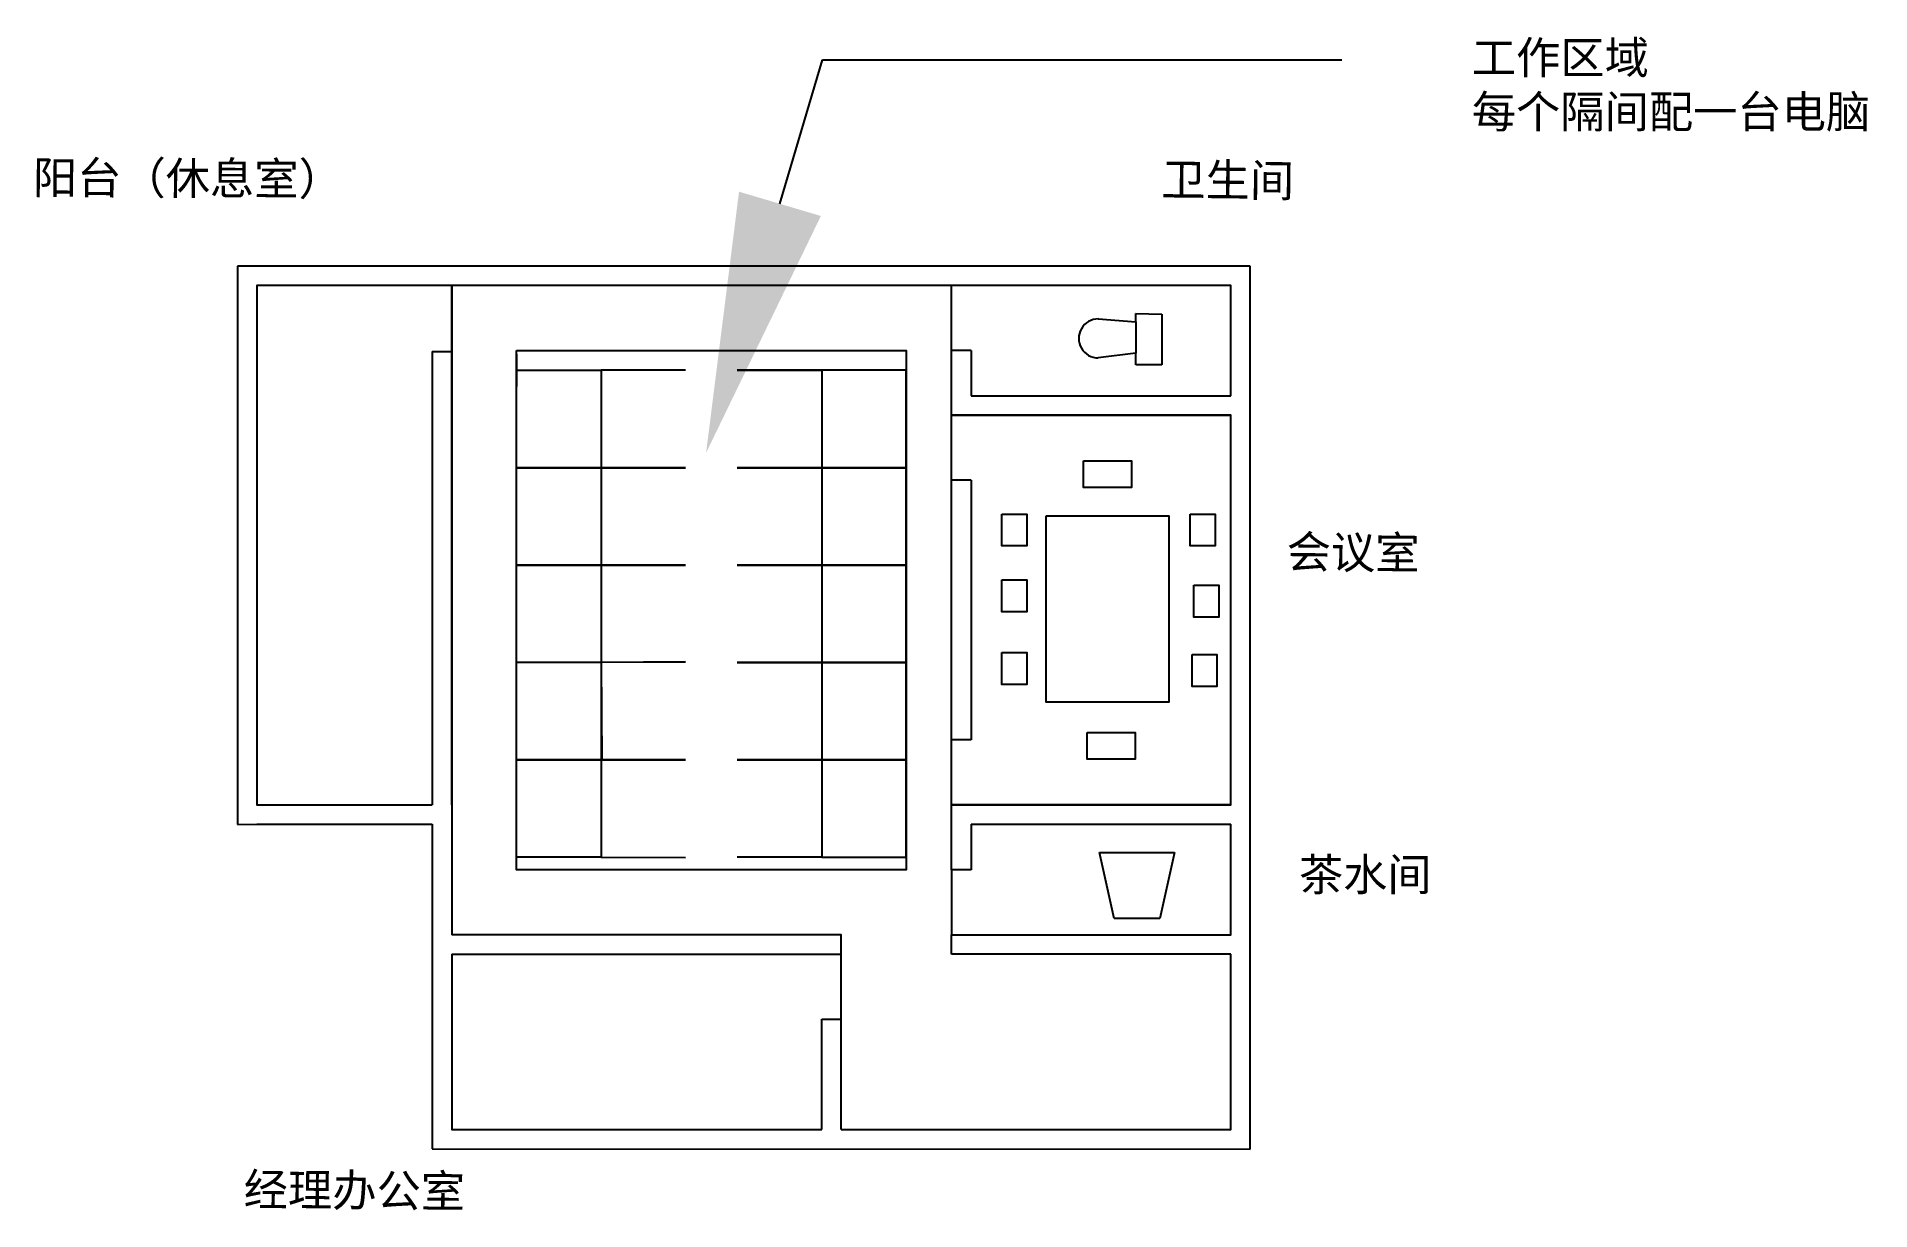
# Model space of a CAD drawing. Header units: millimetres. Extents: x 3605.6 to 3633.9, y 1738.7 to 1756.8.
import ezdxf
from ezdxf import colors
from ezdxf.entities.mleader import LeaderData, LeaderLine
from ezdxf.math import Vec2, Vec3

# ---------------------------------------------------------------- set-up
doc = ezdxf.new("R2010")
doc.units = ezdxf.units.MM
doc.styles.add('样式 1', font='arial.ttf', dxfattribs={"height": 0.5})

msp = doc.modelspace()

# ---------------------------------------------------------------- linework, layer by layer
for p, q in [((3624.321, 1753.245), (3608.721, 1753.245)), ((3608.721, 1753.245), (3608.721, 1744.645)), ((3624.321, 1739.645), (3624.321, 1753.245)), ((3619.721, 1750.95), (3619.721, 1752.95)), ((3622.562, 1752.391), (3622.562, 1752.52)), ((3622.562, 1752.52), (3622.96, 1752.51)), ((3622.96, 1752.51), (3622.96, 1751.725)), ((3611.722, 1751.931), (3611.722, 1744.95)), ((3611.722, 1751.931), (3612.021, 1751.931)), ((3612.021, 1751.95), (3612.021, 1751.95)), ((3613.021, 1751.893), (3613.021, 1751.393)), ((3620.021, 1751.95), (3619.721, 1751.95)), ((3622.562, 1751.725), (3622.562, 1751.908)), ((3613.021, 1751.393), (3613.021, 1751.643)), ((3615.621, 1751.643), (3614.321, 1751.643)), ((3614.321, 1751.643), (3614.321, 1750.143)), ((3617.721, 1751.643), (3616.421, 1751.643)), ((3616.421, 1751.643), (3617.721, 1751.643)), ((3617.721, 1751.643), (3617.721, 1750.143)), ((3622.96, 1751.725), (3622.562, 1751.725)), ((3613.021, 1751.45), (3613.021, 1751.45)), ((3613.021, 1751.45), (3613.021, 1751.45)), ((3613.021, 1751.45), (3613.021, 1751.45)), ((3620.021, 1751.25), (3624.021, 1751.25)), ((3619.721, 1744.95), (3619.721, 1750.95)), ((3619.721, 1750.95), (3620.021, 1750.95)), ((3620.021, 1750.95), (3619.721, 1750.95)), ((3614.321, 1750.143), (3613.021, 1750.143)), ((3613.021, 1750.143), (3615.621, 1750.143)), ((3615.621, 1750.143), (3614.321, 1750.143)), ((3614.321, 1750.143), (3614.321, 1748.643)), ((3619.021, 1750.143), (3616.421, 1750.143)), ((3616.421, 1750.143), (3617.721, 1750.143)), ((3617.721, 1750.143), (3619.021, 1750.143)), ((3617.721, 1750.143), (3617.721, 1748.643)), ((3620.021, 1749.95), (3619.721, 1749.95)), ((3614.321, 1748.643), (3613.021, 1748.643)), ((3613.021, 1748.643), (3615.621, 1748.643)), ((3615.621, 1748.643), (3614.321, 1748.643)), ((3614.321, 1748.643), (3614.321, 1747.143)), ((3619.021, 1748.643), (3616.421, 1748.643)), ((3616.421, 1748.643), (3617.721, 1748.643)), ((3617.721, 1748.643), (3619.021, 1748.643)), ((3617.721, 1748.643), (3617.721, 1747.143)), ((3613.021, 1747.143), (3615.621, 1747.153)), ((3614.321, 1747.143), (3613.021, 1747.143)), ((3615.621, 1747.153), (3614.321, 1747.143)), ((3614.321, 1747.143), (3614.334, 1745.643)), ((3619.021, 1747.143), (3616.421, 1747.143)), ((3616.421, 1747.143), (3617.721, 1747.143)), ((3617.721, 1747.143), (3619.021, 1747.143)), ((3617.721, 1747.143), (3617.721, 1745.643)), ((3617.721, 1747.143), (3617.721, 1745.643)), ((3620.021, 1745.95), (3619.721, 1745.95)), ((3614.334, 1745.643), (3613.021, 1745.643)), ((3613.021, 1745.643), (3615.621, 1745.643)), ((3615.621, 1745.643), (3614.321, 1745.643)), ((3614.321, 1745.643), (3614.321, 1744.143)), ((3619.021, 1745.643), (3616.421, 1745.643)), ((3616.421, 1745.643), (3617.721, 1745.643)), ((3617.721, 1745.643), (3619.021, 1745.643)), ((3617.721, 1745.643), (3617.721, 1744.143)), ((3619.721, 1743.95), (3619.721, 1744.95)), ((3619.721, 1744.95), (3620.021, 1744.95)), ((3620.021, 1744.95), (3619.721, 1744.95)), ((3608.721, 1744.645), (3609.021, 1744.65)), ((3609.021, 1744.65), (3611.721, 1744.65)), ((3611.721, 1744.65), (3611.721, 1739.65)), ((3620.021, 1744.65), (3624.021, 1744.65)), ((3614.321, 1744.143), (3615.621, 1744.138)), ((3617.721, 1744.143), (3616.421, 1744.143)), ((3620.021, 1743.95), (3619.721, 1743.95)), ((3619.721, 1743.95), (3619.721, 1742.95)), ((3622.001, 1744.217), (3623.156, 1744.217)), ((3622.225, 1743.201), (3622.001, 1744.217)), ((3623.156, 1744.217), (3622.932, 1743.201)), ((3622.932, 1743.201), (3622.225, 1743.201)), ((3619.721, 1742.65), (3619.721, 1742.95)), ((3619.721, 1742.95), (3620.021, 1742.95)), ((3612.021, 1742.65), (3617.721, 1742.65)), ((3617.721, 1742.65), (3618.021, 1742.65)), ((3624.021, 1742.65), (3619.721, 1742.65)), ((3619.721, 1742.65), (3619.721, 1742.65)), ((3617.721, 1739.95), (3617.721, 1741.65)), ((3617.721, 1741.65), (3618.021, 1741.65)), ((3611.721, 1739.65), (3624.321, 1739.645))]:
    msp.add_line(p, q)
for points in [[(3612.021, 1744.95), (3612.021, 1752.95), (3609.021, 1752.95), (3609.021, 1744.95), (3611.722, 1744.95)], [(3624.021, 1751.25), (3624.021, 1752.95), (3612.021, 1752.95), (3612.021, 1742.95)], [(3624.021, 1751.25), (3624.021, 1752.95), (3620.021, 1752.95)], [(3621.981, 1752.433), (3622.562, 1752.391), (3622.562, 1751.908), (3621.981, 1751.833)], [(3620.021, 1751.95), (3620.021, 1751.25)], [(3620.021, 1744.95), (3624.021, 1744.95), (3624.021, 1750.95), (3620.021, 1750.95)], [(3620.021, 1750.95), (3624.021, 1750.95)], [(3624.021, 1744.95), (3624.021, 1750.95)], [(3620.021, 1749.95), (3620.021, 1745.95)], [(3624.021, 1744.95), (3620.021, 1744.95)], [(3620.021, 1742.95), (3624.021, 1742.95), (3624.021, 1744.65)], [(3620.021, 1744.65), (3620.021, 1743.95)], [(3624.021, 1742.95), (3624.021, 1744.65)], [(3618.021, 1739.95), (3618.021, 1742.95), (3612.021, 1742.95)], [(3612.021, 1742.65), (3612.021, 1739.95), (3617.721, 1739.95)], [(3612.021, 1742.65), (3612.021, 1739.95), (3617.721, 1739.95)], [(3618.021, 1739.95), (3624.021, 1739.95), (3624.021, 1742.65)]]:
    msp.add_lwpolyline(points)
for points in [[(3613.021, 1751.95), (3619.021, 1751.95), (3619.021, 1743.95), (3613.021, 1743.95)], [(3613.021, 1751.643), (3614.321, 1751.643), (3614.321, 1744.143), (3613.021, 1744.143)], [(3619.021, 1751.643), (3617.721, 1751.643), (3617.721, 1744.143), (3619.021, 1744.143)], [(3621.755, 1750.25), (3622.494, 1750.25), (3622.494, 1749.84), (3621.755, 1749.84)], [(3620.495, 1749.429), (3620.879, 1749.429), (3620.879, 1748.937), (3620.495, 1748.937)], [(3621.18, 1749.402), (3623.069, 1749.402), (3623.069, 1746.529), (3621.18, 1746.529)], [(3623.398, 1749.429), (3623.781, 1749.429), (3623.781, 1748.937), (3623.398, 1748.937)], [(3620.495, 1748.417), (3620.879, 1748.417), (3620.879, 1747.924), (3620.495, 1747.924)], [(3623.452, 1748.335), (3623.836, 1748.335), (3623.836, 1747.842), (3623.452, 1747.842)], [(3620.495, 1747.295), (3620.879, 1747.295), (3620.879, 1746.803), (3620.495, 1746.803)], [(3623.425, 1747.268), (3623.808, 1747.268), (3623.808, 1746.775), (3623.425, 1746.775)], [(3621.81, 1746.064), (3622.549, 1746.064), (3622.549, 1745.654), (3621.81, 1745.654)]]:
    msp.add_lwpolyline(points, close=True)
msp.add_arc((3621.981, 1752.133), 0.3, 89.7743, 270)

# ---------------------------------------------------------------- texts
at = {"style": '样式 1'}
for s, rotation, p in [('阳台（休息室）', 359.7109, (3605.569, 1754.363)), ('卫生间', 359.3185, (3622.95, 1754.336)), ('会议室', 359.4246, (3624.881, 1748.601)), ('经理办公室', 359.4747, (3608.815, 1738.779))]:
    msp.add_text(s, height=0.5, rotation=rotation, dxfattribs=at).set_placement(p)
msp.add_text('茶水间', height=0.5, dxfattribs=at).set_placement((3625.071, 1743.627))

# ---------------------------------------------------------------- leaders
ml = msp.add_multileader_mtext('Standard')
ml.set_content('{\\fSimSun|b0|i0|c134|p2;工作区域\\P每个隔间配一台电脑}', color=256, style='样式 1')
ml.set_leader_properties()
ml.build(insert=Vec2(0, 0))
ctx = ml.context
ctx.base_point, ctx.char_height, ctx.plane_origin = Vec3(3625.735, 1756.423), 0.5, Vec3(3615.94, 1750.372)
notes = []
notes.append((ctx, [(0, (1, 1, 0), (3617.735, 1756.423), (1, 0), 8, [(0, [(3615.94, 1750.372)], 0, [])])]))
ctx.mtext.insert, ctx.mtext.flow_direction = Vec3(3627.735, 1756.709), 5
for ctx, leaders in notes:
    for number, flags, end, landing, length, lines in leaders:
        leader = LeaderData()
        leader.index, (leader.has_last_leader_line, leader.has_dogleg_vector, leader.attachment_direction) = number, flags
        leader.last_leader_point, leader.dogleg_vector, leader.dogleg_length = Vec3(end), Vec3(landing), length
        for number, points, colour, breaks in lines:
            line = LeaderLine()
            line.index, line.vertices, line.color, line.breaks = number, Vec3.list(points), colors.encode_raw_color(colour), breaks
            leader.lines.append(line)
        ctx.leaders.append(leader)

doc.saveas('drawing.dxf')
